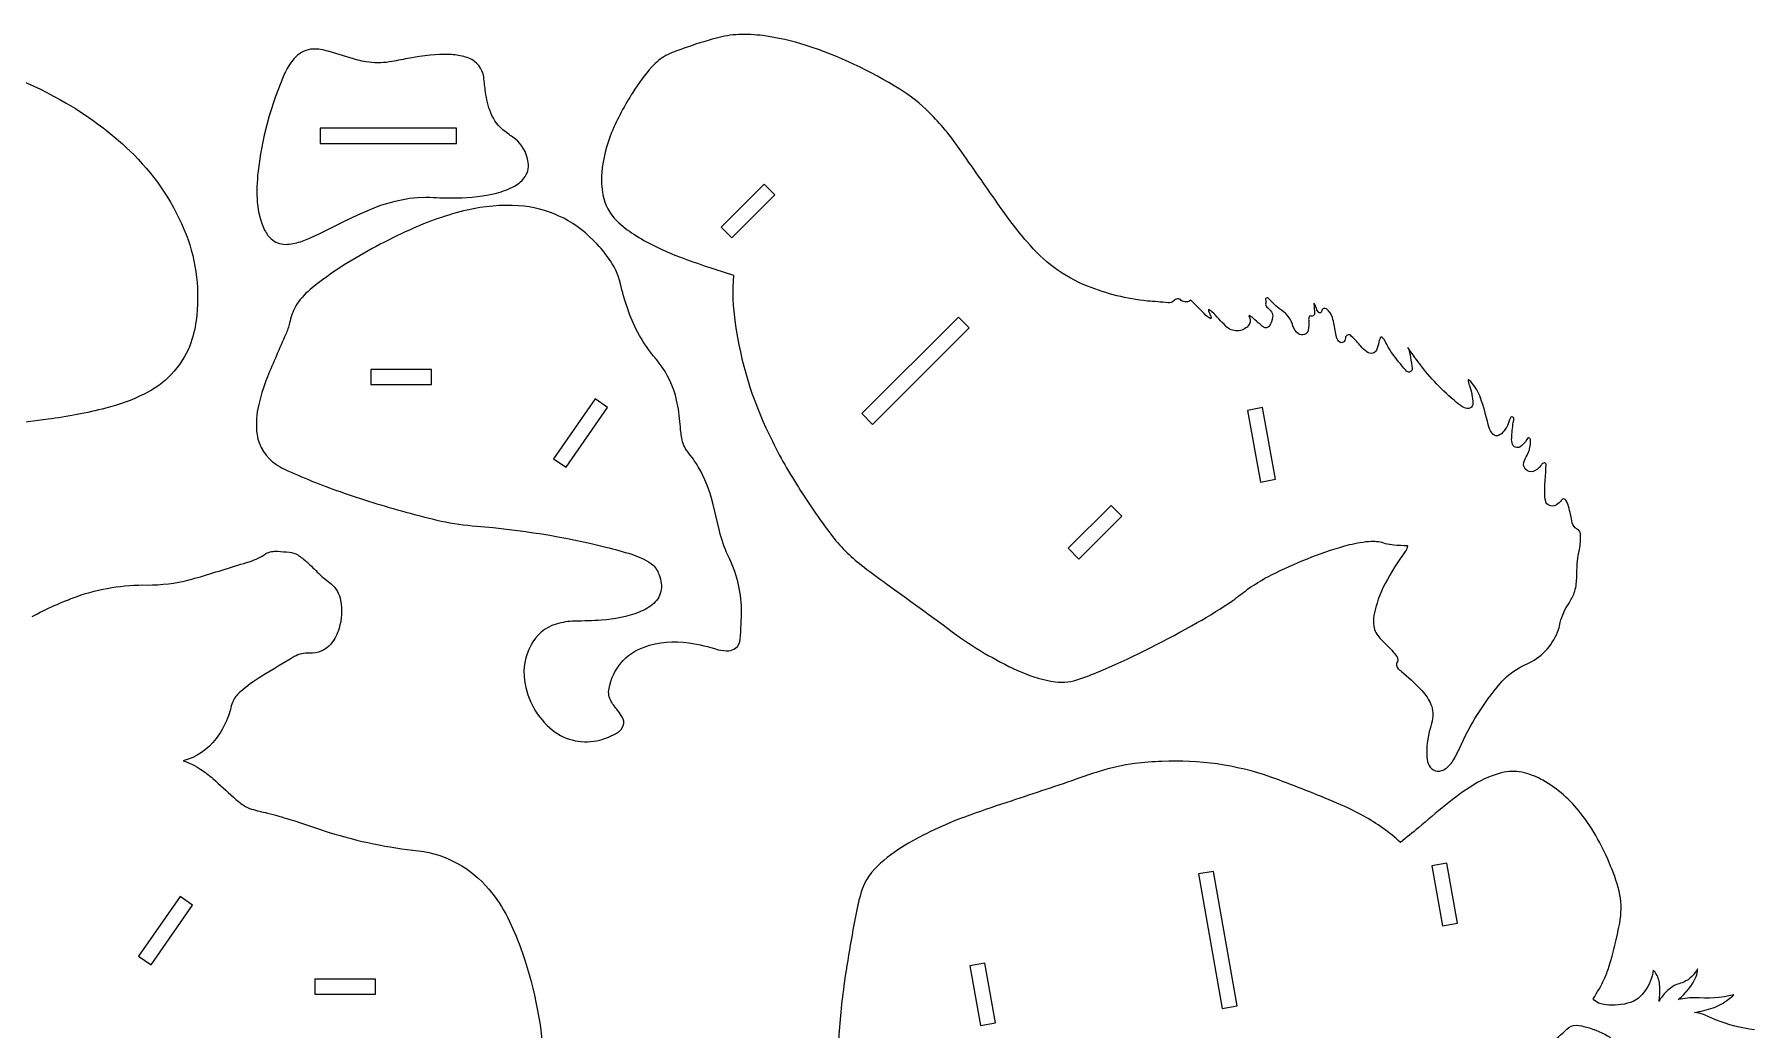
# Model space of a CAD drawing. Extents: x 16.5 to 71.3, y 5.9 to 53.4.
# Drawn here: x 39.61 to 67.96, y 36.95 to 53.35 of the extents above; entities that cross this region are included whole.
import ezdxf

# ---------------------------------------------------------------- set-up
doc = ezdxf.new("R2010")
doc.units = 0
doc.header["$MEASUREMENT"] = 0
doc.layers.get('0').update_dxf_attribs({"linetype": 'CONTINUOUS'})

msp = doc.modelspace()

# ---------------------------------------------------------------- linework, layer by layer
for points in [[(58.509, 48.969, 0.472542), (58.388, 48.961, -0.22285), (58.29, 48.929, 0.001624), (57.954, 48.958, -0.068121), (56.964, 49.201, -0.12294), (55.967, 49.936, -0.02381), (55.488, 50.56, 0.001574), (54.853, 51.468, 0.042264), (54.363, 52.06, 0.057419), (53.872, 52.446, 0.061287), (52.328, 53.169, 0.042216), (51.616, 53.33, 0.038891), (51.215, 53.349, 0.053878), (50.851, 53.289, 0.024246), (50.302, 53.116, 0.039203), (50.019, 53.002, 0.093957), (49.788, 52.816, 0.045786), (49.472, 52.392, 0.044522), (49.124, 51.736, 0.075403), (48.961, 51.073, 0.062755), (48.979, 50.706, 0.154552), (49.21, 50.278, 0.054283), (49.49, 50.058, 0.050589), (50.184, 49.708, 0.012561), (50.655, 49.539), (51.132, 49.385, 0.056962), (51.159, 48.595, 0.077991), (51.718, 46.758, 0.031223), (52.201, 45.89, 0.021695), (52.736, 45.114, 0.066128), (53.243, 44.606, 0.012098), (53.601, 44.337, -0.002903), (54.811, 43.454, 0.051664), (55.881, 42.841, 0.066066), (56.432, 42.684, 0.116399), (56.841, 42.731, 0.018336), (57.222, 42.882, 0.02908), (58.771, 43.659, 0.025635), (59.361, 44.026, 0.007028), (59.604, 44.208, -0.046863), (60.07, 44.481, -0.049175), (61.282, 44.944, -0.041508), (61.641, 45.002, -0.094251), (61.873, 44.965, 0.043478), (62.016, 44.94, 0.002725), (62.236, 44.93, -0.170198), (62.2, 44.83, 0.034561), (61.869, 44.303, 0.075272), (61.686, 43.779, 0.078691), (61.683, 43.601, 0.149428), (61.785, 43.402), (61.946, 43.239, -0.036385), (62.067, 43.093, -0.259667), (62.06, 42.99, 0.278525), (62.072, 42.917, 0.074068), (62.139, 42.856, -0.021462), (62.459, 42.558, -0.070209), (62.612, 42.343, -0.156754), (62.65, 42.077, -0.042814), (62.613, 41.915, 0.083035), (62.556, 41.442, 0.099043), (62.593, 41.305, 0.410108), (62.836, 41.234, 0.121168), (62.987, 41.382, 0.044531), (63.094, 41.587, -0.071518), (63.765, 42.656, -0.083569), (64.077, 42.916, -0.017319), (64.244, 42.996, 0.199218), (64.727, 43.548, 0.033314), (64.755, 43.66, -0.093942), (64.903, 43.982, 0.043112), (64.986, 44.15, 0.07813), (65.027, 44.388, -0.010511), (65.038, 44.669, -0.045257), (65.073, 44.865, 0.050349), (65.091, 45.106, 0.219237), (65.054, 45.188, -0.050899), (65, 45.223, -0.141018), (64.946, 45.334, 0.034098), (64.88, 45.609, 0.04051), (64.85, 45.674, 0.540897), (64.775, 45.678, -0.124694), (64.695, 45.598, -0.224341), (64.565, 45.592, -0.20451), (64.519, 45.653, -0.08534), (64.499, 45.807, -0.022348), (64.514, 46.087, 0.004974), (64.52, 46.223, 0.092324), (64.522, 46.271, 0.465358), (64.478, 46.287, 0.142161), (64.436, 46.246, -0.140197), (64.308, 46.149, -0.573079), (64.156, 46.298, -0.097038), (64.21, 46.416, 0.11842), (64.265, 46.628, 0.177577), (64.26, 46.689, 0.309517), (64.23, 46.702, 0.161792), (64.204, 46.674, -0.100321), (64.093, 46.554, -0.478851), (63.969, 46.6, -0.115052), (63.956, 46.696, -0.031602), (63.981, 46.956, 0.072918), (63.991, 47.022, 0.578926), (63.942, 47.042, 0.123345), (63.921, 46.999, -0.130178), (63.785, 46.772, -0.108216), (63.722, 46.738, -0.318296), (63.627, 46.784, -0.094082), (63.568, 46.923, 0.021518), (63.443, 47.361, 0.09786), (63.293, 47.616, 0.03274), (63.239, 47.667, 0.121912), (63.258, 47.564, -0.083977), (63.317, 47.268, -0.265467), (63.277, 47.197, -0.227759), (63.167, 47.204, -0.073492), (63.048, 47.287, -0.063951), (62.434, 47.93, -0.001993), (62.243, 48.192, -0.065814), (62.287, 48.026, -0.033038), (62.314, 47.845, -0.636537), (62.231, 47.796, -0.1072), (62.209, 47.816, -0.02213), (61.982, 48.104, -0.035849), (61.87, 48.295, 0.147773), (61.802, 48.369, 0.117008), (61.768, 48.283, -0.065461), (61.727, 48.147, -0.186611), (61.665, 48.096, -0.236214), (61.566, 48.121, -0.068673), (61.472, 48.212, 0.019958), (61.318, 48.376, 0.052886), (61.286, 48.399, 0.456459), (61.216, 48.354, -0.036884), (61.207, 48.309, -0.319333), (61.144, 48.271, -0.244637), (61.079, 48.335, -0.054525), (61.054, 48.446, 0.026472), (61.001, 48.684, 0.168091), (60.905, 48.827, 0.460719), (60.826, 48.808), (60.819, 48.777, -0.371112), (60.784, 48.764, -0.176591), (60.738, 48.832, 0.077651), (60.704, 48.91, 0.04134), (60.693, 48.924, -0.077471), (60.698, 48.844, -0.024305), (60.708, 48.753, -0.387706), (60.669, 48.707, 0.04491), (60.632, 48.713, 0.281354), (60.617, 48.697, 0.124384), (60.611, 48.636, -0.072041), (60.603, 48.477, -0.534247), (60.443, 48.418, -0.168584), (60.349, 48.547, 0.199715), (60.16, 48.805, -0.036089), (59.946, 49.001, 0.100537), (59.924, 49.012, 0.324624), (59.899, 48.994, 0.074546), (59.904, 48.973, -0.02832), (59.9, 48.907, 0.217003), (59.935, 48.844, -0.080053), (59.999, 48.779, -0.174452), (60.015, 48.692, -0.120196), (59.962, 48.546, -0.413352), (59.866, 48.528, -0.05516), (59.809, 48.578, -0.039078), (59.695, 48.677, 0.087231), (59.628, 48.717, 0.316019), (59.633, 48.692, -0.317179), (59.612, 48.547, -0.217836), (59.437, 48.468, -0.214543), (59.243, 48.544, 0.00346), (59.016, 48.782, 0.077735), (58.958, 48.819, 0.105778), (58.983, 48.739, -0.064046), (59.004, 48.688, -0.174397), (58.999, 48.662, -0.098785), (58.887, 48.75, 0.010363), (58.667, 48.973, -0.192388), (58.59, 48.944, -0.226857)], [(47.743, 51.273, 0.184781), (47.538, 51.624, 0.011254), (47.368, 51.749, -0.136454), (47.132, 52.061, -0.060758), (47.045, 52.399, -0.002191), (47.016, 52.649, 0.26826), (46.771, 52.957, 0.07219), (46.543, 53.012, 0.020381), (46.424, 53.019), (46.288, 53.018), (46.133, 53.007), (45.958, 52.986), (45.763, 52.955, -0.008983), (45.462, 52.896, -0.07392), (45.078, 52.899, -0.020643), (44.939, 52.926), (44.45, 53.073, 0.078568), (44.202, 53.109, 0.192811), (43.917, 52.979, 0.07529), (43.762, 52.758, 0.019181), (43.71, 52.649), (43.583, 52.33), (43.479, 52.008), (43.396, 51.691), (43.336, 51.385), (43.297, 51.097, 0.044501), (43.285, 50.58, 0.08879), (43.405, 50.125, 0.107011), (43.533, 49.965, 0.188625), (43.78, 49.892, 0.071924), (44.024, 49.946, 0.017438), (44.135, 49.988), (44.316, 50.071), (44.72, 50.274), (44.94, 50.379), (45.171, 50.478, -0.059152), (45.793, 50.65), (45.924, 50.664), (46.057, 50.67), (46.124, 50.669, 0.016769), (46.581, 50.656, 0.054486), (47.229, 50.736, 0.057388), (47.523, 50.85, 0.122302), (47.699, 51.01, 0.205506)], [(43.755, 48.409, 0.005788), (43.451, 47.706, 0.04105), (43.293, 47.184, 0.080681), (43.28, 46.757, 0.205977), (43.592, 46.268, 0.045633), (43.732, 46.188, 0.024714), (44.648, 45.818, 0.019689), (45.731, 45.481, 0.014897), (46.314, 45.333, 0.031658), (46.9, 45.249, -0.040976), (49.03, 44.904, -0.01316), (49.454, 44.785, -0.054976), (49.766, 44.64, -0.154932), (49.893, 44.477, -0.144626), (49.941, 44.203, -0.175825), (49.818, 43.976, -0.099375), (49.579, 43.833, -0.072382), (48.957, 43.698, -0.016027), (48.52, 43.685, 0.062085), (48.207, 43.636, 0.198695), (47.79, 43.284, 0.162273), (47.689, 42.708, 0.193611), (48.151, 41.886, 0.234306), (48.93, 41.725, 0.074764), (49.222, 41.848, 0.197809), (49.32, 41.973, 0.189058), (49.301, 42.098, 0.050269), (49.221, 42.216, -0.029541), (49.116, 42.36, -0.189313), (49.081, 42.572, -0.273344), (49.661, 43.257, -0.126468), (50.398, 43.327, -0.037935), (50.879, 43.212, 0.078528), (51.053, 43.196, 0.124111), (51.165, 43.238, 0.210924), (51.241, 43.383, 0.022805), (51.264, 43.88, 0.113445), (51.039, 44.768, -0.045804), (50.901, 45.169), (50.789, 45.629, 0.073707), (50.552, 46.226, 0.03925), (50.379, 46.471, -0.127436), (50.28, 46.699, -0.025077), (50.254, 46.921, 0.032606), (50.195, 47.327, 0.107501), (49.907, 47.935, 0.017551), (49.796, 48.073, -0.087371), (49.383, 48.843, -0.025339), (49.269, 49.241, 0.101212), (49.069, 49.671, 0.048029), (48.818, 49.962, 0.184975), (47.59, 50.527, 0.074535), (46.743, 50.456, 0.050622), (45.791, 50.127, 0.03268), (44.717, 49.553, 0.031792), (44.156, 49.147, 0.086048), (43.914, 48.865, 0.069194), (43.816, 48.596, -0.034224)]]:
    msp.add_lwpolyline(points, format="xyb", close=True)
for points in [[(38.35, 52.939, -0.071157), (40.137, 52.218, -0.063535), (41.253, 51.364, -0.103883), (42.113, 50.052, -0.125822), (42.275, 48.634, -0.058409), (42.171, 48.22, -0.186899), (41.419, 47.424, -0.053724), (40.786, 47.192, -0.029719), (39.836, 47.01), (38.678, 46.858, 0.016937)], [(39.574, 43.758, -0.038158), (40.314, 44.091, -0.087709), (41.473, 44.279, 0.064684), (42.162, 44.365, 0.012478), (42.347, 44.416, 0.001256), (43.166, 44.667, 0.078682), (43.427, 44.796, -0.153023), (43.621, 44.834, 0.00732), (43.815, 44.82, -0.123438), (43.95, 44.775, -0.04468), (44.103, 44.658, -0.006183), (44.297, 44.467, 0.021229), (44.508, 44.293, -0.173316), (44.658, 44.023, -0.124233), (44.631, 43.566, -0.105892), (44.497, 43.306, -0.23034), (44.147, 43.156, 0.138003), (43.893, 43.099, 0.001332), (43.362, 42.779, 0.04333), (42.995, 42.512, 0.107282), (42.874, 42.344, 0.042863), (42.844, 42.23, -0.04307), (42.794, 42.086, -0.063856), (42.607, 41.748, -0.162699), (42.063, 41.382, -0.08012), (42.355, 41.241, -0.035438), (42.551, 41.09, -0.002832), (42.892, 40.781, 0.030554), (43.059, 40.649, 0.073925), (43.19, 40.587, 0.01298), (43.455, 40.521, -0.012643), (43.819, 40.418, -0.003217), (44.47, 40.204, 0.050106), (45.943, 39.899, -0.190981), (47.099, 39.266, -0.060071), (47.411, 38.796, -0.033689), (47.621, 38.305, -0.070329), (48.003, 36.485, 0.000867)], [(67.958, 36.951, -0.072462), (67.316, 37.117, 0.002512), (67.117, 37.202, 0.084174), (66.967, 37.234, 0.028857), (67.277, 37.311, 0.084355), (67.527, 37.453, 0.016017), (67.614, 37.524, -0.076831), (66.972, 37.48, 0.033953), (66.855, 37.474, 0.016224), (66.701, 37.45, 0.116639), (66.996, 37.828, 0.10824), (67.019, 37.955, -0.160307), (66.792, 37.736, -0.020077), (66.687, 37.701, 0.118622), (66.503, 37.576, 0.056735), (66.383, 37.424, 0.071798), (66.394, 37.701, 0.112281), (66.326, 37.888, 0.042976), (66.289, 37.932, -0.127297), (66.144, 37.583, -0.139663), (65.959, 37.418, -0.103129), (65.559, 37.355, -0.070306), (65.387, 37.391, -0.139531), (65.299, 37.463, 0.031574), (65.48, 37.783, 0.033688), (65.557, 37.984, 0.027922), (65.736, 38.71, 0.089098), (65.739, 39.176, 0.043241), (65.586, 39.648, 0.069097), (65.097, 40.517, 0.099062), (64.469, 41.062, 0.055164), (64.164, 41.186, 0.114018), (63.83, 41.194, 0.083585), (63.331, 40.988, 0.031644), (62.863, 40.651, 0.006245), (62.42, 40.28, -0.012228), (62.121, 40.039, 0.060098), (61.519, 40.47, 0.032892), (61.011, 40.714, 0.012103), (59.988, 41.114, 0.096467), (58.192, 41.373, 0.018174), (57.744, 41.337, 0.043455), (57.158, 41.206, 0.013124), (56.778, 41.079, -0.004811), (55.638, 40.697, 0.006416), (54.938, 40.456, 0.044644), (53.959, 39.992, 0.051416), (53.504, 39.648, 0.145762), (53.217, 39.155, 0.017655), (53.183, 39.012, 0.01655), (52.95, 37.674, 0.020828), (52.858, 36.687, 0.022262)], [(64.582, 36.712, 0.023117), (64.864, 36.962, -0.200838), (65.018, 37.025, -0.055662), (65.187, 36.996, -0.068955), (65.583, 36.825, -0.011762)]]:
    msp.add_lwpolyline(points, format="xyb")
for points in [[(46.569, 51.553), (46.569, 51.803), (44.319, 51.803), (44.319, 51.553)], [(51.814, 50.708), (51.638, 50.884), (50.931, 50.177), (51.107, 50)], [(55.014, 48.516), (54.837, 48.693), (53.246, 47.102), (53.423, 46.925)], [(46.155, 47.58), (46.155, 47.83), (45.155, 47.83), (45.155, 47.58)], [(48.373, 46.218), (49.058, 47.203), (48.852, 47.346), (48.168, 46.36)], [(60.063, 46.02), (59.85, 47.201), (59.604, 47.156), (59.817, 45.975)], [(57.531, 45.415), (57.354, 45.591), (56.647, 44.884), (56.824, 44.707)], [(62.816, 38.666), (63.062, 38.709), (62.888, 39.694), (62.642, 39.651)], [(59.185, 37.302), (59.432, 37.345), (59.041, 39.561), (58.795, 39.518)], [(42.012, 39.148), (41.328, 38.162), (41.533, 38.02), (42.217, 39.005)], [(55.201, 37.02), (55.447, 37.063), (55.274, 38.048), (55.027, 38.004)], [(44.23, 37.785), (44.23, 37.535), (45.23, 37.535), (45.23, 37.785)]]:
    msp.add_lwpolyline(points, close=True)

doc.saveas('drawing.dxf')
